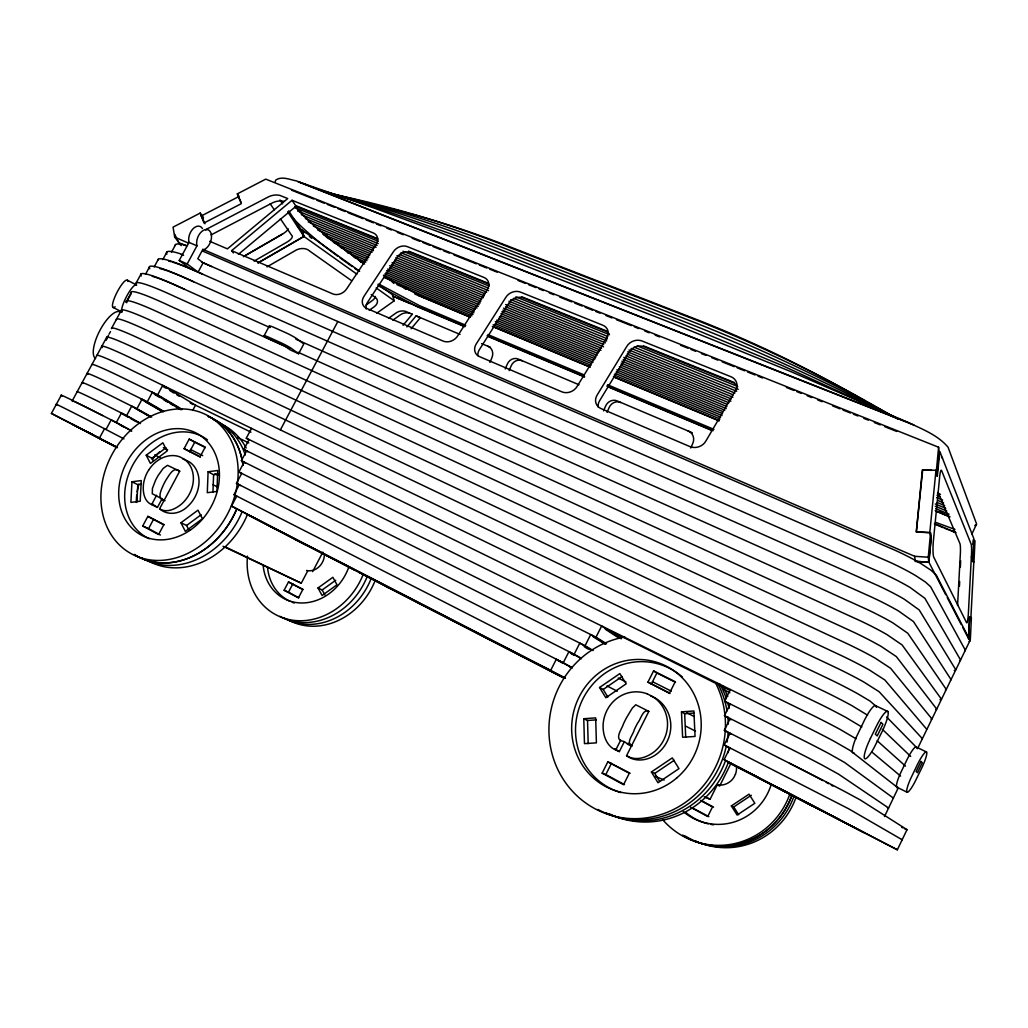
<?xml version="1.0" encoding="UTF-8"?>
<svg xmlns="http://www.w3.org/2000/svg" width="1028" height="1028" viewBox="0 0 1028 1028"><rect width="100%" height="100%" fill="white"/><g stroke="black" fill="none" stroke-linecap="round" stroke-linejoin="round"><path stroke-width="1.5" d="M212.937 492.361L213.593 474.756L208.093 471.762L207.296 492.695L216.959 491.461L217.718 470.49L208.093 471.762M959.445 586.256L959.677 581.475M960.358 567.135L960.653 560.761M972.565 553.617L972.205 561.262L973.991 562.02L974.994 540.754L973.208 539.867L972.989 544.454M136.917 502.011L137.803 484.663L131.957 481.785L130.89 502.396L140.219 501.201L141.26 480.564L131.957 481.785M957.582 605.402L960.203 556.431A10.357 1.182 -87.4 0 0 959.856 543.414L938.089 492.322M202.696 249.226L914.637 556.289L915.293 561.249L928.811 562.2L928.258 557.24L930.546 532.838L916.308 531.913L922.347 469.86L931.702 470.361M938.59 447.219L936.392 470.618L936.881 476.067L939.065 452.795L938.59 447.219L265.751 179.129L237.314 193.881L241.284 203.672L204.019 222.986L200.177 213.079L173.064 227.137L174.696 237.147L179.27 242.839L186.633 246.026M928.811 562.2L931.085 537.94L930.546 532.838M929.8 532.491L935.981 470.31L922.694 469.873L916.333 531.874L929.8 532.491L931.24 537.901L928.849 562.149L945.773 594.749M917.503 748.731L970.072 640.418L936.29 575.14L931.175 570.373L921.666 564.051A44.191 6.566 25.3 0 0 894.668 550.083L216.638 257.18A89.526 10.691 28.6 0 0 202.606 251.153M971.756 534.342L976.6 523.997L948.047 447.193C937.844 435.088 922.219 429.139 908.225 422.521L296.449 180.902C289.935 179.72 281.646 175.775 275.671 180.144L275.221 181.673M489.932 362.421L491.795 358.014A8.931 7.877 -67.9 0 0 487.837 346.179M505.236 368.975L507.112 364.542A9.021 8.031 -67.5 0 1 518.485 359.157L578.982 384.755M509.156 370.607L511.019 366.199A8.969 8.006 -67.5 0 1 522.34 360.841M603.552 410.866L605.428 406.458A9.291 8.532 -65.9 0 1 617.442 401.023L691.214 432.3A9.445 8.867 -63.9 0 1 692.332 432.801M607.073 412.331L608.949 407.949A9.252 8.507 -65.9 0 1 620.912 402.552M690.79 448.028L692.679 443.659A9.496 8.905 -64 0 0 688.053 430.899M735.431 774.29L733.902 777.386A16.872 16.448 -83.7 0 1 717.223 784.904L710.078 799.283L704.154 796.803M793.089 796.006L897.354 849.796L907.004 829.673L860.307 799.964L844.476 791.38A45.219 0.771 27.1 0 0 816.952 777.168L724.342 730.278L730.176 718.559M884.491 816.54L898.189 788.026L850.246 750.568L834.44 741.471A44.602 1.748 26.8 0 0 807.186 727.387L243.829 449.429L249.072 439.573M741.085 768.623L724.085 759.679L729.957 747.883M730.934 763.367L719.664 786.047L717.21 784.942M729.764 704.604L724.586 701.16L730.394 689.505M730.947 719.78L724.457 715.694L730.291 704M730.728 748.602L724.213 744.953L730.06 733.182M607.844 761.812L629.303 773.262L623.572 784.685L602.138 773.146L607.844 761.812L630.151 773.262M647.936 682.142L653.577 670.924L675.229 681.731L669.562 693.026L647.936 682.142L669.922 693.54M624.253 741.856L619.357 751.596L615.733 750.016L620.681 740.211M602.138 773.146L605.813 774.559L611.48 763.303M651.289 684.16L656.892 673.006L653.577 670.924M650.557 695.776L656.352 698.706A33.217 31.752 -71 0 1 668.508 738.361L667.133 741.509A34.412 32.896 -71 0 1 658.177 752.881C649.567 760.296 636.203 762.956 626.54 755.734L648.809 711.402C642.821 708.446 640.74 719.78 637.566 723.147A45.36 13.595 -63.3 0 0 634.327 729.584C633.492 734.236 625.101 743.347 632.246 745.917M593.143 650.557L585.06 645.725L590.727 634.546L605.389 643.708M606.571 643.798L595.996 637.167L601.663 625.988L621.285 638.799M571.632 667.365L563.254 662.777L568.934 651.611L581.373 658.73M581.013 658.19L574.151 654.258L579.818 643.091L592.038 650.403M312.628 571.632L322.856 552.139M288.495 581.951L302.797 589.545L298.428 597.885L284.126 590.252L288.495 581.951L303.157 589.455M284.126 590.252L288.444 592.218L292.787 583.955M223.025 546.266L301.281 583.197L307.822 570.72A14.803 12.786 -61.4 0 0 321.674 563.614L323.088 560.941A14.803 12.786 -61.4 0 0 324.334 553.951M354.981 570.27L231.506 506.072L236.787 496.113L233.986 494.674L239.267 484.728M280.374 429.897L337.801 321.558M248.969 439.83L246.283 438.198L251.513 428.368M245.448 463.037L241.387 460.685L246.63 450.804M298.621 353.709L291.374 348.402A9.843 0.977 28.2 0 0 280.94 342.748L269.066 337.39A12.066 1.182 28.2 0 0 265.314 337.184L284.962 346.063L290.114 349.867L298.621 353.709L303.813 343.943L296.617 338.559A9.843 1.041 28.3 0 0 286.182 332.892L274.296 327.572A12.066 1.259 28.3 0 0 269.953 327.007M241.644 473.51L238.92 471.981L244.189 462.086M240.552 485.563L236.453 483.314L241.721 473.394M161.717 499.415L157.451 507.395L151.617 504.607L156.629 495.226M147.865 516.364L163.748 524.845L158.582 534.521L142.725 525.989L147.865 516.364L164.223 524.704M184.089 448.645L189.191 439.11L205.227 447.116L200.113 456.715L184.089 448.645L200.306 457.1M142.725 525.989L148.572 528.649L153.673 519.076M189.666 451.742L194.742 442.246L205.394 447.565M182.945 459.169A28.566 23.541 -60.4 0 1 185.22 459.837L189.525 461.996A28.566 23.541 -60.4 0 1 196.335 494.237L195.076 496.897A29.594 24.376 -60.4 0 1 187.417 506.701C179.964 513.949 167.988 516.082 159.597 508.821L179.694 471.209C173.642 465.825 169.222 475.36 166.343 479.408A39.077 22.655 -61.4 0 0 163.426 484.856C161.37 489.714 156.089 499.325 165.045 500.675M264.042 335.86L269.259 326.107M192.686 410.455L195.5 405.186L162.745 385.32L157.631 394.842L182.329 409.504M62.297 396.037A89.809 1.208 27.5 0 1 91.119 409.735L116.331 422.495L121.445 413.012L140.45 423.575M77.203 391.874A89.976 1.748 27.5 0 1 114.789 409.684L126.611 415.62L131.725 406.124L150.576 416.815M82.947 383.508A89.937 2.274 27.6 0 1 119.89 400.226L136.93 408.707L142.044 399.198L163.388 411.598M87.83 374.5A89.886 2.801 27.7 0 1 124.979 390.781L147.261 401.781L152.375 392.272L181.313 409.427M162.797 259.621L166.986 251.899M171.458 252.258L175.647 244.523M179.232 260.469L187.173 263.965L198.224 272.227L190.334 268.758L179.232 260.469L189.011 242.402A10.755 6.81 -68.4 0 1 192.981 228.846A10.755 6.81 -68.4 0 1 202.452 228.524M187.173 263.965L196.965 245.833A10.781 6.785 -68.4 0 1 203.12 230.503A10.781 6.785 -68.4 0 1 211.524 237.031A10.781 6.785 -68.4 0 1 202.465 250.087L197.8 258.735L203.827 263.335M117.153 447.681L51.4 413.423L61.282 395.227M72.268 400.791L106.783 337.133M111.705 328.073L121.51 309.981M136.184 282.918L141.067 273.911M126.11 302.103L130.967 293.147M126.47 302.283L131.327 293.34M145.513 274.309L149.69 266.586M154.149 266.972L158.325 259.249M148.88 469.719L147.389 472.237A29.786 24.505 -60.3 0 0 143.522 483.905C142.596 491.333 143.843 501.253 151.617 504.607M403.053 325.298L412.292 314.221M406.882 326.93L416.134 315.853L460.03 334.421M411.149 328.716L420.375 317.691L416.134 315.853M976.459 524.73L974.775 525.552M231.621 250.652L292.042 200.28L372.958 232.816A10.486 8.288 -32.1 0 1 375.798 244.985L346.886 288.547A10.563 8.404 -33.9 0 1 332.404 293.738L231.621 250.652L233.356 252.939M238.406 254.327L296.025 206.255L376.595 238.766A10.434 8.263 -32.1 0 1 377.713 239.241M146.22 455.211L162.848 442.785L167.127 450.984L150.435 463.435L146.22 455.211L151.964 458.244L153.378 460.968M151.964 458.244L165.971 447.784M180.928 522.764L197.98 510.184L202.452 518.755L185.336 531.347L180.928 522.764L186.595 525.462L188.792 529.728M186.595 525.462L201.141 514.758M388.52 318.359L394.919 313.771A13.685 11.771 -68.8 0 1 405.43 311.317L412.446 314.337M317.999 587.977L332.866 577.299L337.004 584.791L322.098 595.495L317.999 587.977L322.175 589.969L324.912 594.955M322.175 589.969L335.745 580.229M392.863 320.183L399.237 315.609A13.621 11.732 -68.8 0 1 409.697 313.167M366.045 305.046L372.432 300.472A8.674 6.194 -16.1 0 0 375.438 296.424M369.193 310.34L374.32 306.678A8.712 6.194 -16.1 0 0 375.13 297.285L371.224 294.522M376.672 313.27L394.251 300.78L392.31 294.599L377.931 284.319M599.555 687.514L619.82 673.584L626.193 683.813L605.839 697.755L599.555 687.514L603.205 689.467L607.895 697.112M603.205 689.467L622.081 676.514M651.392 771.977L672.286 757.893L678.981 768.636L657.997 782.745L651.392 771.977L654.772 773.416L659.706 781.434M654.772 773.416L674.24 760.296M731.358 805.926L749.026 794.181L754.835 803.279L737.115 815.05L731.358 805.926L733.748 806.941L738.644 814.716M733.748 806.941L751.314 795.261M969.982 640.984L969.083 641.356M243.379 256.653L282.661 233.96A10.82 3.662 -24.8 0 0 288.213 228.794M243.739 256.46L282.661 233.96M254.122 261.086L285.398 243.045A10.833 3.611 -24.9 0 0 291.644 235.309L280.361 218.72M266.984 266.869L294.625 250.973A10.614 7.838 -13.5 0 1 309.942 251.282L351.666 280.721M964.688 651.045L965.318 650.184L930.61 586.731L925.457 582.041L915.909 575.77A44.217 6.258 25.4 0 0 888.886 561.802L203.133 262.795L198.096 272.137L202.593 274.155M211.1 234.898L271.045 203.595A15.934 12.246 -34.2 0 1 284.049 201.424M204.996 223.757L201.321 215.931L238.483 196.721L240.963 201.938M950.45 680.266L951.016 679.559L913.506 621.593L898.575 611.03A44.307 5.307 25.7 0 0 871.5 597.037L295.858 339.176M926.639 729.16L884.864 679.996L869.534 670.102A44.435 3.701 26.2 0 0 842.382 656.057L155.446 334.344A89.629 5.924 28.1 0 0 116.395 319.618M137.803 484.663L140.887 484.265M213.593 474.756L219.067 474.036M583.775 718.713L595.675 717.878L596.407 742.858L584.457 743.63L583.775 718.713L587.528 720.474L596.407 719.857M681.487 711.851L693.874 710.99L695.056 736.446L682.605 737.256L681.487 711.851L684.661 713.702L693.887 713.059M959.612 660.786L960.55 659.976L924.917 598.335L910.127 587.515A44.255 5.937 25.5 0 0 883.103 573.534L198.635 272.407A89.462 9.599 28.5 0 0 157.888 260.148M954.215 670.539L955.783 669.755L919.212 609.964L904.357 599.26A44.281 5.615 25.6 0 0 877.308 585.279L189.653 280.001A89.436 9.059 28.5 0 0 149.767 268.758M945.387 690.019L946.235 689.364L907.788 633.248L892.779 622.814A44.332 4.986 25.8 0 0 865.692 608.807L298.056 352.244M939.99 699.747L941.455 699.181L902.07 644.916L886.984 634.61A44.358 4.665 25.9 0 0 859.871 620.604L170.609 306.254A89.487 7.479 28.3 0 0 131.006 292.659M915.395 561.442L928.849 562.149M914.637 556.289L928.258 557.24M935.865 709.551L936.662 709.012L896.339 656.596L881.176 646.432A44.384 4.343 26 0 0 854.05 632.4L165.559 315.609A89.539 6.965 28.2 0 0 126.136 301.641L126.727 302.759M898.279 788.232L897.046 787.923M931.111 719.33L931.869 718.855L890.608 668.29L875.355 658.254A44.41 4.022 26.1 0 0 848.216 644.222L160.496 324.976A89.577 6.451 28.1 0 0 121.882 311.702M921.563 738.926L922.27 738.567L879.107 691.715L863.7 681.95A44.461 3.38 26.3 0 0 836.535 667.917L150.384 343.725A89.667 5.41 28 0 0 111.512 328.613M306.562 570.476L307.822 570.72M954.935 529.433L935.467 522.288M318.102 189.396L322.561 190.72M324.051 191.169L389.368 212.051L458.488 236.594L681.551 323.704L782.539 365.672L889.952 414.978M408.142 288.894L403.786 287.544L405.61 289.241M298.223 181.725L375.246 208.491L440.973 232.739L672.993 323.563L790.583 371.481L913.931 425.027L298.326 181.84M955.577 532.247L949.692 530.191M907.069 829.789L904.46 828.658M892.805 797.972L893.448 798.126L844.451 762.378L828.568 753.421A44.641 1.413 26.9 0 0 801.287 739.338L724.586 701.16M417.831 295.267L431.49 300.202M499.145 243.34L695.802 319.914A2156.654 1507.511 80.9 0 1 893.628 416.944M496.884 245.345L692.846 321.841A3169.851 1947.238 79.5 0 1 898.254 419.218M944.706 528.289L948.484 529.754M887.447 807.635L888.629 808.034L838.642 774.212L822.696 765.385A44.667 1.092 27 0 0 795.389 751.288L724.457 715.694M291.489 190.141L313.848 199.059M316.83 200.254L324.283 203.223M327.264 204.405L334.717 207.373M337.698 208.568L345.151 211.537M348.132 212.732L363.038 218.668M366.019 219.863L373.472 222.832M376.454 224.014L380.925 225.8M386.888 228.177L391.36 229.964M397.322 232.341L403.284 234.718M412.228 238.278L419.681 241.259M422.662 242.441L430.115 245.409M433.096 246.604L440.549 249.573M443.531 250.768L449.493 253.145M453.965 254.918L476.324 263.836M479.305 265.031L486.758 268M489.739 269.182L497.192 272.163M518.061 280.477L525.514 283.445M528.495 284.64L535.948 287.609M538.929 288.804L543.401 290.577M549.363 292.954L553.835 294.74M559.797 297.118L571.722 301.872M574.703 303.067L582.156 306.036M585.138 307.218L592.591 310.199M595.572 311.381L600.044 313.167M606.006 315.545L611.968 317.922M616.44 319.695L631.346 325.645M634.327 326.827L638.799 328.613M644.762 330.99L649.233 332.776M655.196 335.154L659.668 336.94M680.536 345.254L687.989 348.222M690.97 349.417L695.442 351.203M701.404 353.581L705.876 355.354M711.839 357.731L717.801 360.108M722.273 361.895L734.198 366.649M737.179 367.844L744.632 370.812M747.613 371.995L755.066 374.976M758.047 376.158L762.519 377.944M786.369 387.453L793.822 390.422M796.803 391.617L801.275 393.39M807.237 395.767L811.709 397.553M817.671 399.931L822.143 401.717M832.564 405.88L840.017 408.848M842.999 410.031L850.452 413.012M853.433 414.194L857.905 415.98M863.867 418.357L868.339 420.144M874.301 422.521L880.264 424.898M884.735 426.671L896.66 431.426M296.963 206.101L377.649 238.65M408.527 251.102L487.375 282.906M521.594 296.707L606.597 330.99M643.567 345.896L734.455 382.557M294.882 207.566L378.227 241.246M402.937 251.23L489.122 286.054M515.863 296.861L609.488 334.691M637.206 345.883L737.282 386.322M298.326 211.215L378.214 243.559M400.907 252.747L488.621 288.251M513.602 298.364L607.548 336.4M634.096 347.156L738.232 389.304M301.294 214.659L377.07 245.396M399.365 254.43L488.531 290.603M510.813 299.636L607.407 338.816M631.192 348.453L736.69 391.244M305.355 218.514L376.081 247.247M396.911 255.715L486.681 292.183M508.976 301.243L606.687 340.949M629.007 350.021L734.879 393.03M308.246 221.868L373.614 248.48M395.896 257.553L485.036 293.841M508.809 303.517L605.376 342.825M627.671 351.884L733.144 394.829M313.36 226.109L373.472 250.626M395.137 259.454L484.342 295.833M505.647 304.519L603.667 344.496M627.08 354.03L732.887 397.181M317.639 229.989L372.072 252.22M394.328 261.318L483.378 297.683M505.635 306.781L603.59 346.796M625.859 355.881L731.229 398.928M322.869 234.23L370.35 253.659M392.169 262.59L481.631 299.199M503.54 308.156L601.547 348.261M623.816 357.371L730.908 401.19M369.617 255.471L328.048 238.432L323.871 234.641A1614.024 1193.045 87.1 0 1 327.032 235.104M391.437 264.414L480.963 301.114M502.872 310.096L600.943 350.291M623.225 359.414L728.903 402.732M330.515 239.447L334.64 243.199L368.821 257.231M389.612 265.777L480.243 302.977M501.767 311.818L599.093 351.769M621.927 361.149L727.246 404.377M367.883 258.915L341.193 247.928A1539.931 1152.902 87 0 1 344.303 248.391M389.676 267.871L479.138 304.661M501.009 313.656L597.808 353.452M621.259 363.102L726.847 406.523M937.459 493.119L940.453 494.352M343.648 248.943L347.682 252.618L366.97 260.572M387.646 269.079L478.226 306.383M500.495 315.557L597.075 355.341M620.771 365.094L726.231 408.54M937.035 495.355L940.003 496.588M350.522 253.787L354.506 257.424L365.852 262.114M386.605 270.672L477.043 307.976M499.287 317.151L595.97 357.037M619.383 366.7L724.843 410.211M936.662 497.591L942.612 500.045M356.96 258.439L360.879 262.037L363.848 263.258M385.963 272.407L475.064 309.21M498.683 318.976L595.161 358.836M618.817 368.615L722.684 411.534M937.69 500.366L943.627 502.82M384.857 273.911L474.396 310.97M496.652 320.171L593.683 360.327M616.813 369.9L722.53 413.654M937.228 502.486L944.693 505.583M383.38 275.247L473.882 312.756M495.342 321.648L593.117 362.177M616.299 371.776L722.003 415.582M935.274 503.977L945.696 508.295M384.189 277.496L473.009 314.362M495.213 323.589L591.678 363.616M615.129 373.357L720.538 417.111M935.313 506.251L946.724 510.993M396.911 284.679L471.942 315.879M493.234 324.719L591.036 365.377M614.179 375.002L719.96 418.974M935.698 508.654L949.037 514.193M414.837 294.034L469.693 316.868M493.414 326.737L589.789 366.867M613.446 376.711L718.79 420.555M935.262 510.672L950.078 516.853M470.079 317.177L423.536 297.555L384.292 276.802M492.322 326.429L590.175 367.176M613.896 377.045L719.163 420.876M935.621 511.006L947.482 515.94M465.761 325.259L419.334 305.547L378.946 284.139M487.914 334.55L583.917 374.822M607.561 384.742L713.907 429.344M655.273 776.32L664.165 780.046M464.964 326.441L392.567 296.038L395.42 297.336M487.131 335.745L584.636 376.698M606.803 386.001L713.175 430.668M934.799 523.74L955.475 532.427M396.898 297.966L410.211 303.556M952.815 531.437L955.77 532.671M464.746 326.673L417.484 306.819L381.979 287.84M488.377 336.593L584.367 376.916M609.476 387.466L711.376 430.269M934.375 523.946L943.229 527.66M481.605 343.596L490.356 347.297M190.36 268.771L188.625 268.038A89.539 9.625 28.5 0 0 172.498 262.114M209.725 241.297L227.419 248.853L287.724 198.545L280.014 195.448A16.024 12.285 -34.2 0 0 266.946 197.646L206.679 229.128A8.34 6.348 -36.1 0 0 205.857 229.976M159.597 508.821C166.87 513.409 175.929 508.847 181.712 503.874A29.773 24.479 -60.3 0 0 189.422 494.018L190.707 491.345A28.733 23.631 -60.3 0 0 183.883 458.951L179.579 456.753A28.733 23.631 -60.3 0 0 148.931 469.745M189.011 242.402L196.965 245.833M174.696 237.147L187.957 242.865M626.54 755.734L630.087 757.276M647.165 693.81L652.998 696.766A33.436 31.945 -70.8 0 1 665.206 736.678L663.818 739.839A34.644 33.089 -70.7 0 1 654.81 751.301C648.334 756.48 639.185 760.335 630.948 757.675M269.966 327.572L180.684 287.583A89.41 8.507 28.4 0 0 141.234 276.005M289.678 348.453L175.647 296.912A89.449 7.993 28.3 0 0 136.403 284.923M624.035 741.445C612.996 740.186 621.876 729.379 623.431 723.918A45.206 13.839 -63.3 0 1 626.656 717.493L632.31 708.125L635.754 704.771L648.809 711.402M631.436 746.212L627.967 744.388M939.232 511.648L948.728 516.082M901.543 839.49L902.211 839.786L848.653 808.792L724.213 744.953M224.926 546.716L301.281 583.197M875.882 705.812L887.806 711.505M901.723 827.347L902.712 827.823M892.792 416.366L898.472 419.116M916.295 747.048L926.549 752.008A16.808 2.699 -64.5 0 1 921.255 769.021L914.496 782.732A16.833 2.711 -64.5 0 1 906.992 792.19L896.776 787.114M195.5 405.186L250.935 432.145M157.631 394.842L130.068 381.362A89.847 3.315 27.7 0 0 91.929 364.709M246.283 438.198L813.071 715.462A44.577 2.069 26.7 0 1 840.313 729.533L856.028 738.772M237.417 437.375L248.776 442.939M51.4 413.423L99.459 438.082L104.573 428.612L106.077 429.37L111.191 419.899L131.738 431.066M162.385 499.107L152.272 493.723L152.427 488.467L155.382 480.68A38.961 22.783 -61.3 0 1 158.299 475.244L163.156 468.434L167.487 465.311L179.694 471.209M140.952 399.16L162.964 411.573M724.097 689.852L729.816 692.679M241.387 460.685L595.996 637.167M656.892 673.006L675.55 682.322M238.92 471.981L585.06 645.725M190.386 449.454L202.696 455.635M652.472 681.68L671.335 691.163M236.453 483.314L574.151 654.258M163.349 447.578L167.654 449.75M214.891 473.69L217.975 475.257M618.188 678.017L625.975 681.975M686.768 712.764L694.285 716.58M233.986 494.674L563.254 662.777M154.663 454.903L160.407 457.833M212.886 484.638L217.229 486.848M607.008 685.946L617.288 691.201M685.509 726.038L695.506 731.152M92.841 434.715L71.844 423.973L116.382 447.219M231.506 506.072L550.661 670.385L556.328 659.244L572.262 667.956M724.085 759.679L897.354 849.796M84.669 430.706L116.447 447.103M246.951 514.283L565.349 678.262M728.299 762.044L824.893 811.914M840.017 819.92L816.399 807.725L818.519 808.843M846.751 823.762L863.918 832.564L779.365 788.168M295.062 539.43L564.783 678.351M727.464 762.146L854.461 827.566M385.796 586.346L563.46 677.863M127.549 280.297L136.647 285.026M112.9 307.295L122.011 312.024A15.407 3.38 -62.6 0 1 125.981 297.593A15.407 3.38 -62.6 0 1 135.799 284.756M359.157 572.455L389.368 588.17M246.489 514.18L306.562 545.405M97.609 437.157L117.475 447.45M544.365 667.185L565.413 678.107M627.902 743.231L631.912 745.339M738.541 767.158L760.18 778.556M762.75 779.905L795.325 797.073M797.458 798.191L812.685 806.222M751.879 774.315L785.276 791.894M706.12 797.188L710.078 799.283M123.977 438.892L86.044 419.141A89.847 0.681 27.4 0 0 57.401 405.032M700.852 800.375L713.586 807.134M700.633 800.581L712.52 806.877L707.752 816.476L690.61 807.314M822.837 780.56L816.797 777.361A44.692 0.758 27.1 0 0 789.478 763.264M288.444 592.218L298.814 597.743M691.895 807.61L708.845 816.669M826.216 782.372L828.594 783.67M148.572 528.649L160.419 535.023M605.813 774.559L624.471 784.595M120.25 425.104L124.375 427.34M116.331 422.495L131.353 430.668M558.178 660.374L562.226 662.585M568.959 666.272L571.645 667.737M558.14 660.606L562.226 662.829M126.611 415.62L140.155 423.138M122.319 413.911L127.922 417.021M130.736 418.576L136.338 421.698M136.93 408.707L151.681 417.085M134.861 408.077L148.713 415.942M189.191 439.11L194.742 442.246M570.45 653.153L574.446 655.44M570.373 652.78L574.536 655.157M831.382 785.212L832.834 786.047M145.449 401.845L161.987 411.431M147.261 401.781L163.889 411.431M243.829 449.429L247.876 451.819M155.382 394.328L181.249 409.658M154.277 394.212L159.751 397.438M163.837 399.866L167.937 402.295M170.674 403.914L173.398 405.533M176.135 407.152L180.234 409.581M584.2 646.689L588.324 649.143M724.342 730.278L730.844 734.159M378.188 285.566L380.72 287.082M163.169 386.528L165.881 388.16M169.941 390.627L174.002 393.081M176.7 394.713L179.412 396.358M190.231 402.912L192.943 404.557M614.693 748.718L619.357 751.596M615.733 750.016C605.967 745.853 602.588 734.056 603.14 724.277A34.669 33.127 -70.9 0 1 606.97 710.387L608.627 707.431A33.436 31.945 -70.7 0 1 647.152 693.836M154.02 505.223L157.451 507.395M593.233 636.782L605.274 644.286M605.312 629.2L618.445 637.758M621.118 637.874L610.581 630.974L730.163 690.52M354.621 268.257L357.911 270.48M364.593 264.055L327.945 237.262A217.666 40.079 28.1 0 1 298.107 210.11L295.087 206.551M352.167 266.535L340.101 257.964M356.832 274.129L303.928 236.44L287.686 211.704M376.184 287.917L394.251 300.78M359.646 271.238L302.168 230.105L303.928 236.44L258.054 262.885L303.928 236.44L299.932 228.113L288.688 210.894M861.811 726.989L846.172 717.621A44.551 2.403 26.6 0 0 818.943 703.55L135.156 371.93A89.796 3.842 27.8 0 0 96.838 355.675M337.801 256.28L323.55 245.499A217.782 38.794 28 0 1 293.533 218.643L291.502 216.304M867.581 715.218L852.019 705.722A44.525 2.724 26.5 0 0 824.816 691.664L140.232 362.524A89.757 4.369 27.9 0 0 102.453 347.528M871.693 751.879L900.605 776.089M201.321 215.931L203.518 217.897M877.154 740.725L905.475 766.091M337.12 244.214L340.165 247.003M390.242 280.014L393.942 283.445M882.384 729.366L910.692 756.428M876.653 706.84L870.138 701.109L857.866 693.823A44.5 3.045 26.4 0 0 830.675 679.778L145.308 353.118A89.706 4.896 27.9 0 0 107.31 338.559M886.586 716.953L916.372 747.305M181.185 245.628L179.013 243.366L174.786 234.294M152.915 504.144L153.57 504.902M200.177 213.079L202.837 216.561M941.468 456.895L942.535 458.385M237.314 193.881L239.01 196.245M274.283 209.789L270.801 204.688A9.92 3.521 -24.7 0 0 270.03 203.981M292.042 200.28L296.025 206.255M280.001 199.972L282.559 203.878M947.238 597.589L961.219 624.523M962.696 627.363L968.582 638.696L969.712 617.173L970.895 617.622L973.812 562.11L972.655 561.314L973.824 538.608L939.823 451.433L937.356 476.067L935.981 470.31M684.661 713.702L685.715 737.346M587.528 720.474L588.183 743.681M477.866 355.637A11 9.188 -30 0 1 479.742 349.096L508.654 303.491A10.948 9.059 -28 0 1 523.805 298.159L604.849 330.862A11.257 9.496 -24.8 0 1 609.193 334.023M737.706 386.811A11.771 10.177 -18.4 0 0 732.193 382.236L644.852 347.001A11.411 9.715 -23 0 0 628.969 352.463L599.941 400.2A11.449 9.869 -25.1 0 0 598.193 407.062M366.199 309.042A10.601 8.558 -33.1 0 1 367.998 301.602L396.744 257.938A10.55 8.442 -31.3 0 1 411.213 252.734L486.629 283.163A10.82 8.854 -29.2 0 1 488.904 284.358M297.889 211.048A1689.004 1232.765 87.4 0 1 300.857 211.46M360.879 262.05A1449.493 1102.633 87.1 0 1 363.925 262.487M333.29 194.022A2801.043 1755.438 84.1 0 1 496.858 245.396M891.79 416.109A5859.549 2826.807 78.2 0 0 686.524 322.561L494.404 247.311A4925.019 2498.567 81.8 0 0 327.791 192.454M354.493 257.437A1477.878 1118.567 87.1 0 1 357.564 257.887M865.306 401.177A1805.875 1330.373 81.9 0 0 699.014 320.453L502.525 243.983A1644.068 1209.031 88.3 0 0 409.774 213.528M866.617 401.935A1805.875 1330.373 81.9 0 1 874.532 406.574M877.167 408.142A1805.875 1330.373 81.9 0 1 879.801 409.709M379.101 205.728A1644.068 1209.031 88.3 0 1 389.818 208.324M391.347 208.71A1644.068 1209.031 88.3 0 1 408.232 213.117M334.64 243.212A1570.655 1169.658 87 0 1 337.775 243.662M347.67 252.618A1509.991 1136.415 87 0 1 350.766 253.081M333.714 194.446A1947.096 1367.471 86.7 0 1 499.145 243.353M311.664 238.303A243.469 43.69 28 0 1 309.389 236.414M304.982 232.688A243.469 43.69 28 0 1 297.4 225.954M115.149 306.794A15.407 3.47 -62.6 0 1 116.781 292.813A15.407 3.47 -62.6 0 1 127.922 281.492M906.992 792.19A16.833 2.711 -64.5 0 1 910.384 779.198L917.13 765.115A16.808 2.699 -64.5 0 1 926.536 751.982M916.59 748.101A16.756 2.801 -64.5 0 0 906.799 760.065L900.065 774.11A16.782 2.801 -64.5 0 0 897.611 787.05M876.331 707.161A19.699 3.868 -64.6 0 0 864.227 720.667L856.285 737.179A19.725 3.881 -64.5 0 0 853.934 752.843M106.09 340.358A26.394 9.278 -62.7 0 1 108.467 335.295M109.122 334.074A26.394 9.278 -62.7 0 1 110.497 331.646M95.54 358.566A26.381 9.419 -62.7 0 1 100.32 329.641A26.381 9.419 -62.7 0 1 120.649 312.255M213.516 419.668A78.064 64.468 -60.4 0 1 245.306 455.019M241.786 512.535A78.064 64.468 -60.4 0 1 141.106 557.587M163.465 500.148A17.232 14.199 -60.4 0 1 162.463 499.145M370.8 579.471A67.051 58.005 -61.5 0 1 284.242 618.201M366.829 577.415A67.398 58.223 -61.4 0 1 279.886 616.363M374.745 581.527A66.743 57.812 -61.5 0 1 288.534 620.051M362.833 575.333A67.758 58.455 -61.4 0 1 291.502 620.038A67.758 58.455 -61.4 0 1 247.491 556.122M348.736 567.315A49.73 42.906 -61.4 0 1 300.793 602.961A49.73 42.906 -61.4 0 1 263.091 564.796M294.278 603.012A49.485 42.739 -61.4 0 1 292.235 602.279M290.217 601.419A49.485 42.739 -61.4 0 1 267.498 566.878M234.872 495.573A78.95 64.957 -60.4 0 1 118.888 544.403A78.95 64.957 -60.4 0 1 154.367 414.592A78.95 64.957 -60.4 0 1 235.206 494.314M149.227 538.762A57.619 47.494 -60.4 0 1 134.051 462.78A57.619 47.494 -60.4 0 1 207.476 439.856M221.868 424.281A77.575 64.199 -60.5 0 1 246.193 447.99M247.118 515.298A77.575 64.199 -60.5 0 1 146.965 560.029M136.351 502.435A56.951 47.121 -60.5 0 1 136.775 494.648M137.135 492.026A56.951 47.121 -60.5 0 1 138.921 484.124M152.183 459.387A56.951 47.121 -60.5 0 1 159.777 451.729M719.973 684.211A90.657 86.802 -71.6 0 1 726.359 698.654M728.055 704.18A90.657 86.802 -71.6 0 1 729.096 708.42M729.096 748.255A90.657 86.802 -71.6 0 1 728.004 752.727M725.151 761.581A90.657 86.802 -71.6 0 1 605.62 812.685M631.475 745.981A19.905 19.044 -71.5 0 1 628.545 743.552M717.698 683.44A91.261 87.29 -71.3 0 1 727.014 710.849M727.811 716.683A91.261 87.29 -71.3 0 1 728.299 724.085M728.094 733.067A91.261 87.29 -71.3 0 1 727.027 742.113M726.154 746.624A91.261 87.29 -71.3 0 1 597.91 809.447M627.967 744.375A20.033 19.159 -71.2 0 1 625.011 741.92M793.552 797.394A76.393 74.53 -84.6 0 1 693.322 840.339M692.178 839.799A76.393 74.53 -84.6 0 1 685.393 836.124M736.408 766.117A16.872 16.448 -83.7 0 1 735.431 774.29M795.621 798.473A75.982 74.17 -85.3 0 1 699.387 842.652M698.218 842.176A75.982 74.17 -85.3 0 1 694.748 840.621M789.44 795.235A77.267 75.314 -83.4 0 1 662.79 819.83M771.09 784.904A56.72 55.281 -83.3 0 1 683.286 811.619M713.599 824.829A56.399 54.998 -83.9 0 1 710.926 824.405M708.253 823.839A56.399 54.998 -83.9 0 1 685.933 812.595M716.092 683.941A91.903 87.83 -71 0 1 667.982 812.004A91.903 87.83 -71 0 1 551.625 752.149A91.903 87.83 -71 0 1 624.883 637.013M620.951 792.601A67 64.083 -71.2 0 1 583.698 697.382A67 64.083 -71.2 0 1 682.399 677.054M722.877 686.216A90.066 86.301 -71.9 0 1 727.747 696.534M728.068 763.11A90.066 86.301 -71.9 0 1 609.27 813.842M168.631 261.086A89.539 9.625 28.5 0 1 171.123 261.716M166.87 254.224A89.5 10.139 28.6 0 1 182.136 254.391M73.168 401.55A90.027 1.221 27.5 0 1 73.129 401.1M74.864 401.858A90.027 1.221 27.5 0 1 102.607 415.543M175.12 245.512A89.526 10.691 28.6 0 1 186.312 245.409M181.339 254.61A89.577 10.177 28.5 0 1 183.588 255.291M201.552 262.114A89.577 10.177 28.5 0 1 211.601 266.535M159.854 268.539A89.513 9.085 28.4 0 1 167.05 270.711M168.284 271.135A89.513 9.085 28.4 0 1 193.598 281.749M152.247 276.301A89.475 8.545 28.4 0 1 154.855 277.085M155.922 277.431A89.475 8.545 28.4 0 1 184.616 289.343M969.571 617.198L968.556 638.748L970.381 639.069L971.383 617.635L969.571 617.198M971.344 556.996L968.337 614.012A10.46 1.131 -87.2 0 1 966.526 622.544L933.848 557.356A12.336 1.581 -87.4 0 1 933.308 541.782L939.399 479.601A12.13 1.529 -87.7 0 1 941.725 470.85L971.062 543.953A10.383 1.131 -87.4 0 1 971.344 556.996M870.42 738.4L868.287 743.051A19.789 3.752 -64.5 0 0 864.689 758.664A19.789 3.752 -64.5 0 0 873.967 747.934L881.96 731.872A19.763 3.739 -64.6 0 0 887.768 711.479A19.763 3.739 -64.6 0 0 876.254 726.488L870.42 738.4M920.96 761.44L916.102 771.45L917.477 772.709L922.309 762.763L920.96 761.44M881.073 722.44L875.316 734.185L877.218 735.932L882.936 724.265L881.073 722.44M735.328 390.807L706.043 440.755A11.886 10.421 -20.3 0 1 689.338 446.345L601.547 408.81A11.514 9.907 -25.2 0 1 597.371 394.701L626.605 346.706A11.475 9.753 -23.1 0 1 642.577 341.206L730.42 376.518A11.835 10.216 -18.5 0 1 735.328 390.807M606.481 338.546L577.261 386.181A11.385 9.702 -26.9 0 1 561.365 391.629L479.999 356.844A11.064 9.226 -30 0 1 476.529 343.493L505.647 297.657A11.012 9.085 -28 0 1 520.875 292.273L602.357 325.041A11.321 9.535 -24.8 0 1 606.481 338.546M486.964 290.076L457.871 335.591A10.948 9.021 -31.1 0 1 442.721 340.898L367.099 308.58A10.665 8.584 -33.1 0 1 364.259 295.91L393.197 252.04A10.614 8.468 -31.3 0 1 407.743 246.797L483.533 277.264A10.884 8.879 -29.2 0 1 486.964 290.076M242.993 465.376A78.513 64.725 -60.4 0 0 208.067 416.391A78.488 64.7 -60.4 0 1 242.981 465.388M134.257 554.503A78.513 64.725 -60.4 0 0 236.389 509.734A78.488 64.7 -60.4 0 1 134.27 554.49M190.411 530.011A57.953 47.673 -60.4 0 0 197.916 433.996A57.953 47.673 -60.4 0 0 118.875 488.775A57.953 47.673 -60.4 0 0 190.411 530.011M693.078 840.583A76.843 74.928 -84 0 0 791.534 796.327A76.817 74.915 -84 0 1 693.065 840.544M682.772 835.314A76.843 74.928 -84 0 0 691.908 840.082A76.817 74.915 -84 0 1 682.759 835.289M677.182 777.592A67.45 64.456 -70.9 0 0 659.668 663.278A67.45 64.456 -70.9 0 0 572.442 738.939A67.45 64.456 -70.9 0 0 677.182 777.592"/></g></svg>
